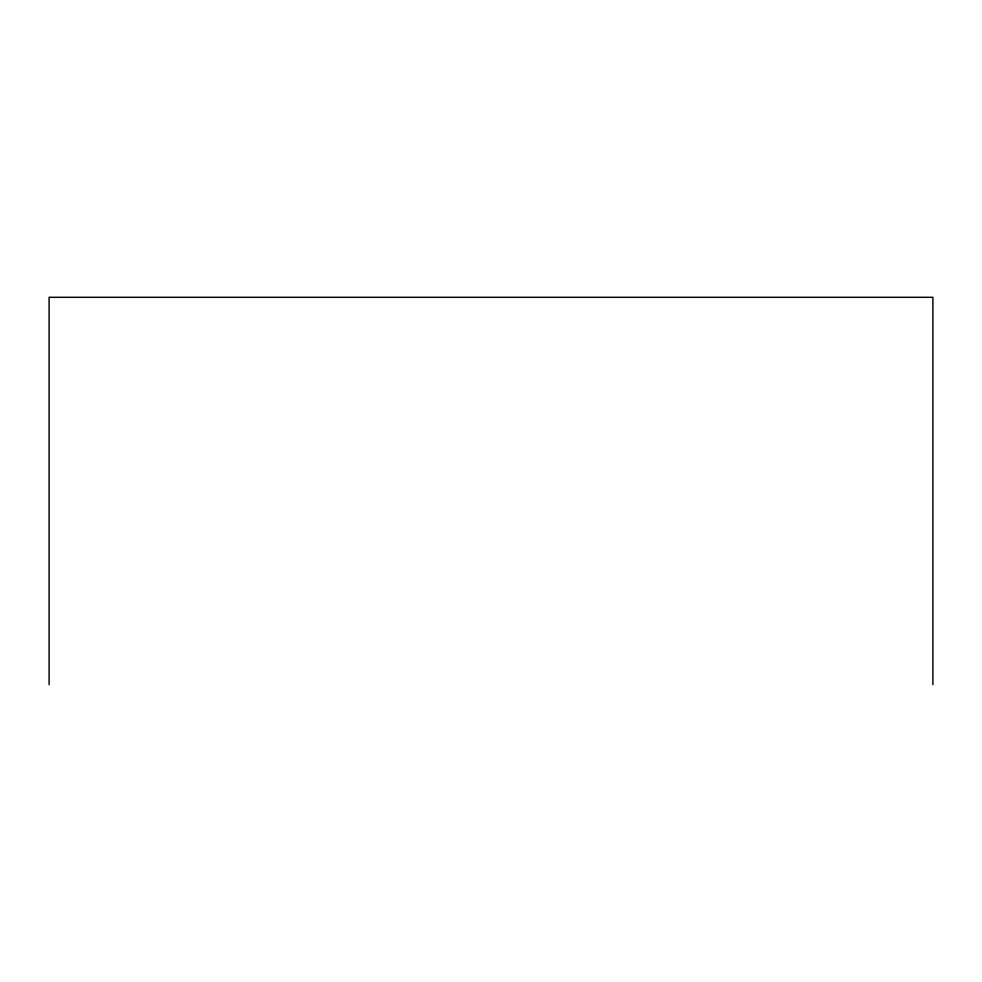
<?xml version="1.0" encoding="UTF-8"?>
<svg xmlns="http://www.w3.org/2000/svg" width="982" height="982" viewBox="0 0 982 982"><rect width="100%" height="100%" fill="white"/><g stroke="black" fill="none" stroke-linecap="round" stroke-linejoin="round"><path stroke-width="1.47" d="M932.9 684.699L932.9 297.3L49.1 297.3L49.1 684.699"/></g></svg>
